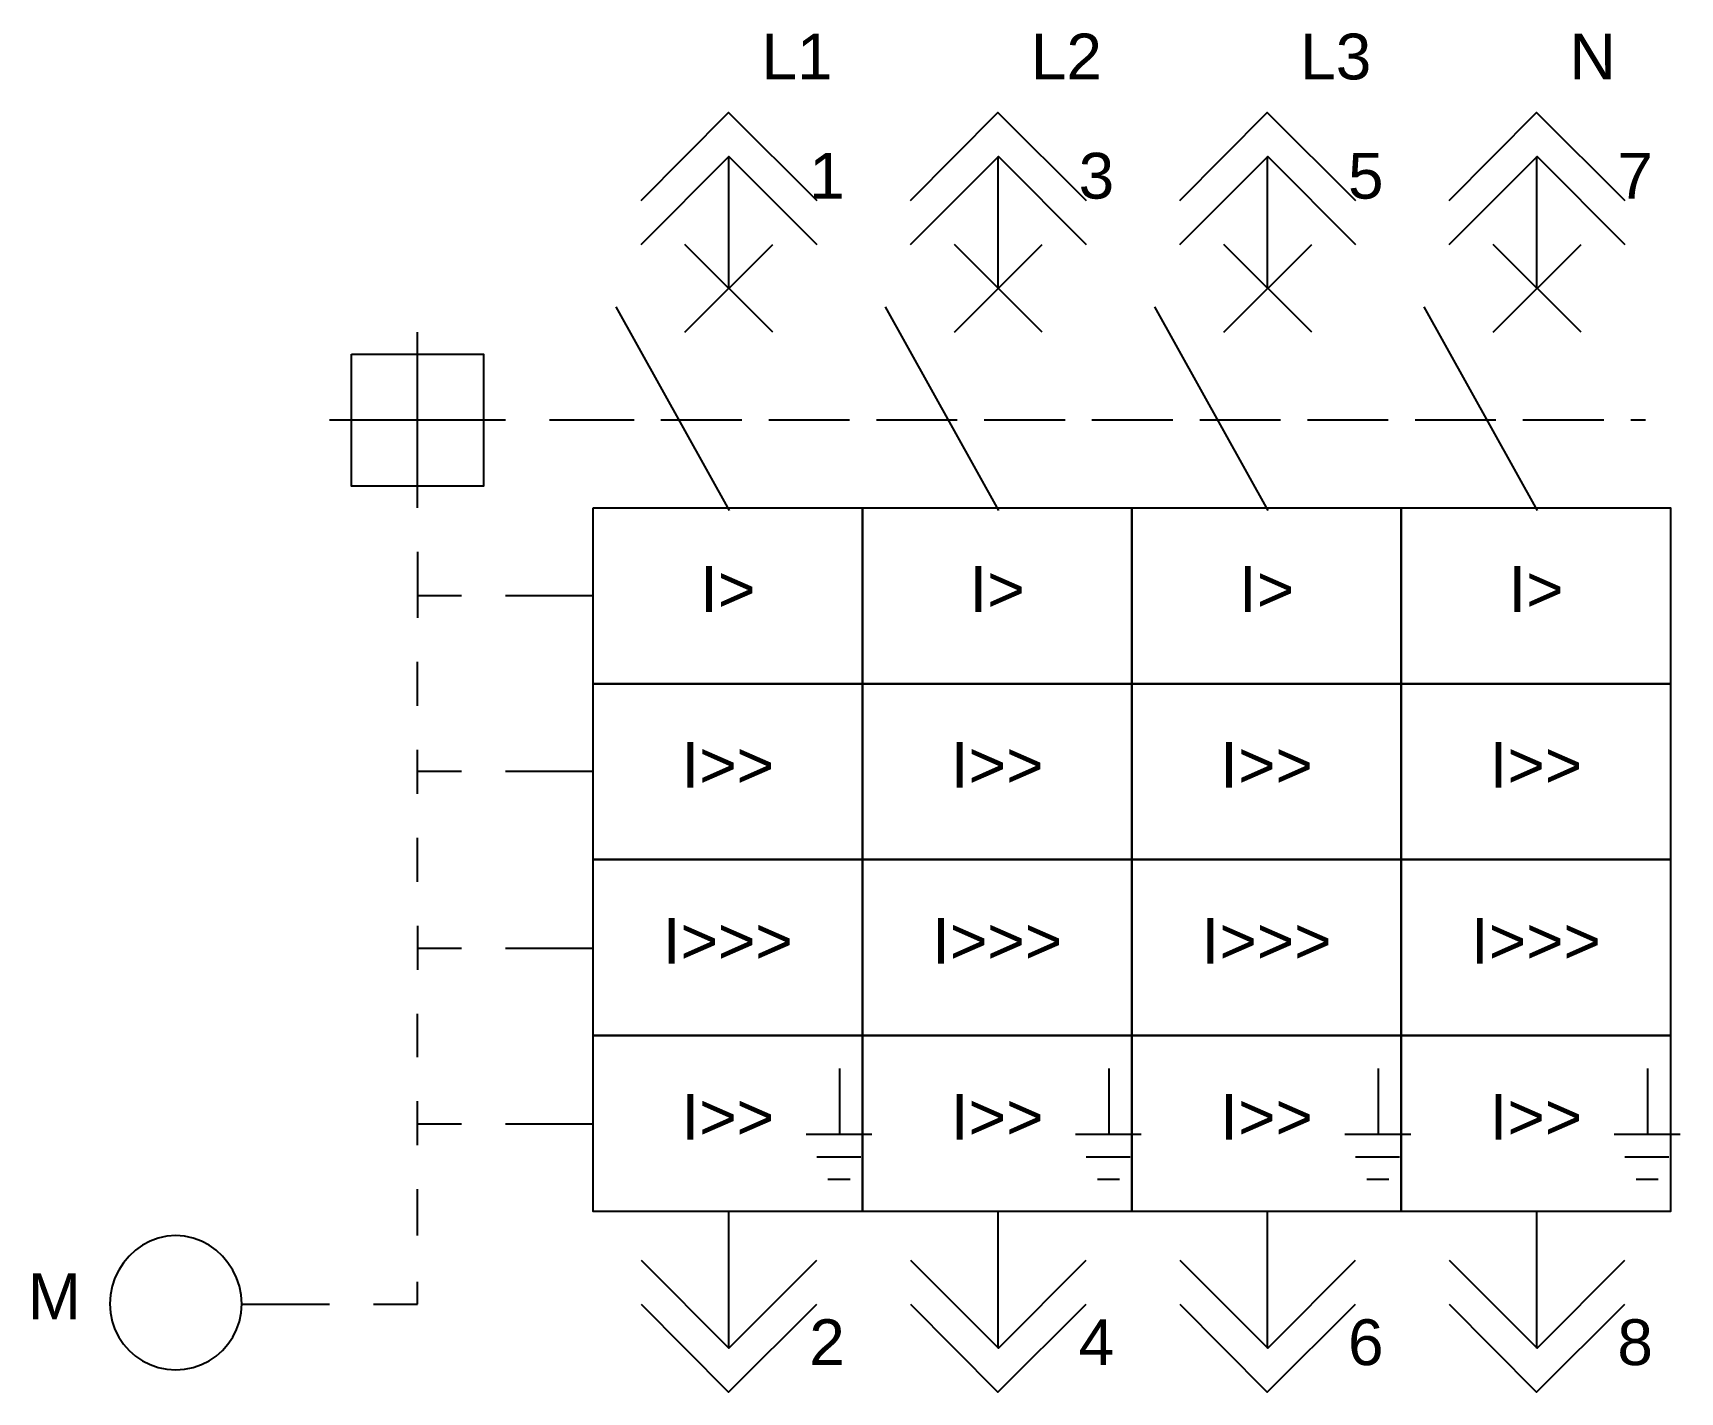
# Model space of a CAD drawing. Header units: millimetres. Extents: x -25.8 to 35.3, y -47.5 to 3.
import ezdxf
from ezdxf.enums import TextEntityAlignment as Align

# ---------------------------------------------------------------- set-up
doc = ezdxf.new("R2010")
doc.units = ezdxf.units.MM
doc.linetypes.add('SVG_3_1', pattern=[4, 3, -1])
doc.layers.get('0').update_dxf_attribs({"linetype": 'CONTINUOUS'})
doc.styles.add('ARIAL', font='arial.ttf')

# ---------------------------------------------------------------- blocks, each defined once
blk = doc.blocks.new('291_E_LV_MLD_IEC60617_mccb_motorized_drawout_4p')
at = {"true_color": 0x0000ff}
for p, q in [((0, -1.632), (0, -6.529)), ((10, -1.632), (10, -6.529)), ((20, -1.632), (20, -6.529)), ((30, -1.632), (30, -6.529)), ((1.652, -8.162), (-1.613, -4.897)), ((-1.613, -8.162), (1.652, -4.897)), ((11.652, -8.162), (8.387, -4.897)), ((8.387, -8.162), (11.652, -4.897)), ((21.652, -8.162), (18.387, -4.897)), ((18.387, -8.162), (21.652, -4.897)), ((31.652, -8.162), (28.387, -4.897)), ((28.387, -8.162), (31.652, -4.897)), ((0.034, -14.779), (-4.172, -7.221)), ((10.034, -14.779), (5.828, -7.221)), ((20.034, -14.779), (15.828, -7.221)), ((30.034, -14.779), (25.828, -7.221)), ((-11.554, -8.162), (-11.554, -14.676)), ((-14.804, -11.412), (-8.275, -11.412)), ((-6.642, -11.412), (-5.025, -11.412)), ((-11.54, -17.931), (-9.907, -17.931)), ((-8.275, -17.931), (-5.025, -17.931)), ((-11.554, -20.397), (-11.554, -22.029)), ((-11.554, -23.662), (-11.554, -25.294)), ((-11.54, -24.451), (-9.907, -24.451)), ((-8.275, -24.451), (-5.025, -24.451)), ((-11.554, -26.926), (-11.554, -28.559)), ((-11.54, -31.02), (-9.907, -31.02)), ((-8.275, -31.02), (-5.025, -31.02)), ((-11.554, -33.456), (-11.554, -35.074)), ((4.118, -35.485), (4.118, -37.941)), ((14.118, -35.485), (14.118, -37.941)), ((24.118, -35.485), (24.118, -37.941)), ((34.118, -35.485), (34.118, -37.941)), ((-11.554, -36.706), (-11.554, -38.338)), ((-11.54, -37.539), (-9.907, -37.539)), ((-8.275, -37.539), (-5.025, -37.539)), ((2.887, -37.931), (5.328, -37.931)), ((12.887, -37.931), (15.328, -37.931)), ((22.887, -37.931), (25.328, -37.931)), ((32.887, -37.931), (35.328, -37.931)), ((3.284, -38.765), (4.917, -38.765)), ((13.284, -38.765), (14.917, -38.765)), ((23.284, -38.765), (24.917, -38.765)), ((33.284, -38.765), (34.917, -38.765)), ((3.696, -39.598), (4.52, -39.598)), ((13.696, -39.598), (14.52, -39.598)), ((23.696, -39.598), (24.52, -39.598)), ((33.696, -39.598), (34.52, -39.598)), ((-11.554, -39.971), (-11.554, -41.69)), ((0, -40.794), (0, -45.868)), ((10, -40.794), (10, -45.868)), ((20, -40.794), (20, -45.868)), ((30, -40.794), (30, -45.868)), ((-11.554, -43.412), (-11.554, -44.235)), ((-18.069, -44.235), (-14.804, -44.235)), ((-13.172, -44.235), (-11.54, -44.235))]:
    blk.add_line(p, q, dxfattribs=at)
at = {"linetype": 'SVG_3_1', "true_color": 0x0000ff}
blk.add_line((-6.505, -11.412), (34.049, -11.412), dxfattribs=at)
at = {"true_color": 0x0000ff}
for points in [[(-3.245, -3.265), (0, 0), (3.284, -3.265)], [(6.755, -3.265), (10, 0), (13.284, -3.265)], [(16.755, -3.265), (20, 0), (23.284, -3.265)], [(26.755, -3.265), (30, 0), (33.284, -3.265)], [(-3.245, -4.897), (0.02, -1.632), (3.284, -4.897)], [(6.755, -4.897), (10.02, -1.632), (13.284, -4.897)], [(16.755, -4.897), (20.02, -1.632), (23.284, -4.897)], [(26.755, -4.897), (30.02, -1.632), (33.284, -4.897)], [(-11.54, -16.309), (-11.54, -17.941), (-11.54, -18.765)], [(-11.54, -30.191), (-11.54, -31), (-11.54, -31.824)], [(-3.245, -42.603), (0.02, -45.868), (3.284, -42.603)], [(6.755, -42.603), (10.02, -45.868), (13.284, -42.603)], [(16.755, -42.603), (20.02, -45.868), (23.284, -42.603)], [(26.755, -42.603), (30.02, -45.868), (33.284, -42.603)], [(-3.245, -44.235), (0, -47.5), (3.284, -44.235)], [(6.755, -44.235), (10, -47.5), (13.284, -44.235)], [(16.755, -44.235), (20, -47.5), (23.284, -44.235)], [(26.755, -44.235), (30, -47.5), (33.284, -44.235)]]:
    blk.add_lwpolyline(points, dxfattribs=at)
for points in [[(-13.995, -8.971), (-9.098, -8.971), (-9.098, -13.868), (-13.995, -13.868)], [(-5.025, -14.676), (4.975, -14.676), (4.975, -21.205), (-5.025, -21.205)], [(4.975, -14.676), (14.975, -14.676), (14.975, -21.205), (4.975, -21.205)], [(14.975, -14.676), (24.975, -14.676), (24.975, -21.205), (14.975, -21.205)], [(24.975, -14.676), (34.975, -14.676), (34.975, -21.205), (24.975, -21.205)], [(-5.025, -21.206), (4.975, -21.206), (4.975, -27.735), (-5.025, -27.735)], [(4.975, -21.206), (14.975, -21.206), (14.975, -27.735), (4.975, -27.735)], [(14.975, -21.206), (24.975, -21.206), (24.975, -27.735), (14.975, -27.735)], [(24.975, -21.206), (34.975, -21.206), (34.975, -27.735), (24.975, -27.735)], [(-5.025, -27.735), (4.975, -27.735), (4.975, -34.264), (-5.025, -34.264)], [(4.975, -27.735), (14.975, -27.735), (14.975, -34.264), (4.975, -34.264)], [(14.975, -27.735), (24.975, -27.735), (24.975, -34.264), (14.975, -34.264)], [(24.975, -27.735), (34.975, -27.735), (34.975, -34.264), (24.975, -34.264)], [(-5.025, -34.265), (4.975, -34.265), (4.975, -40.794), (-5.025, -40.794)], [(4.975, -34.265), (14.975, -34.265), (14.975, -40.794), (4.975, -40.794)], [(14.975, -34.265), (24.975, -34.265), (24.975, -40.794), (14.975, -40.794)], [(24.975, -34.265), (34.975, -34.265), (34.975, -40.794), (24.975, -40.794)], [(-18.069, -44.23), (-18.091, -43.896), (-18.157, -43.572), (-18.262, -43.262), (-18.404, -42.97), (-18.58, -42.699), (-18.787, -42.453), (-19.023, -42.234), (-19.283, -42.048), (-19.566, -41.897), (-19.869, -41.784), (-20.188, -41.714), (-20.52, -41.69), (-20.851, -41.714), (-21.169, -41.784), (-21.471, -41.897), (-21.753, -42.048), (-22.013, -42.234), (-22.249, -42.453), (-22.455, -42.699), (-22.631, -42.97), (-22.773, -43.262), (-22.878, -43.572), (-22.944, -43.896), (-22.966, -44.23), (-22.944, -44.561), (-22.878, -44.879), (-22.773, -45.181), (-22.631, -45.463), (-22.455, -45.723), (-22.249, -45.959), (-22.013, -46.165), (-21.753, -46.341), (-21.471, -46.483), (-21.169, -46.588), (-20.851, -46.654), (-20.52, -46.676), (-20.188, -46.654), (-19.869, -46.588), (-19.566, -46.483), (-19.283, -46.341), (-19.023, -46.165), (-18.787, -45.959), (-18.58, -45.723), (-18.404, -45.463), (-18.262, -45.181), (-18.157, -44.879), (-18.091, -44.561), (-18.069, -44.23)]]:
    blk.add_lwpolyline(points, close=True, dxfattribs=at)
at = {"true_color": 0x0000ff, "style": 'ARIAL'}
for s, p in [('L1', (1.225, 1.225)), ('L2', (11.225, 1.225)), ('L3', (21.225, 1.225)), ('N', (31.225, 1.225)), ('1', (3, -3.2)), ('3', (13, -3.2)), ('5', (23, -3.2)), ('7', (33, -3.2)), ('2', (3, -46.5)), ('4', (13, -46.5)), ('6', (23, -46.5)), ('8', (33, -46.5))]:
    blk.add_text(s, height=1.7, dxfattribs=at).set_placement(p)
for s, p in [('I>', (-0.025, -18.541)), ('I>', (9.975, -18.541)), ('I>', (19.975, -18.541)), ('I>', (29.975, -18.541)), ('I>>', (-0.025, -25.071)), ('I>>', (9.975, -25.071)), ('I>>', (19.975, -25.071)), ('I>>', (29.975, -25.071)), ('I>>>', (-0.025, -31.599)), ('I>>>', (9.975, -31.599)), ('I>>>', (19.975, -31.599)), ('I>>>', (29.975, -31.599)), ('I>>', (-0.025, -38.13)), ('I>>', (9.975, -38.13)), ('I>>', (19.975, -38.13)), ('I>>', (29.975, -38.13)), ('M', (-25.025, -44.795))]:
    blk.add_text(s, height=1.7, dxfattribs=at).set_placement(p, align=Align.CENTER)
blk.add_attdef('TAG', text='', height=2.5, dxfattribs=at).set_placement((-24.966, -2.2), align=Align.RIGHT)
at = {"color": 7, "style": 'ARIAL'}
for tag, p in [('RATED_CURRENT', (-24.966, -9)), ('BREAKING_CAPACITY', (-24.966, -12)), ('TRIP_UNIT', (-24.966, -15)), ('MANUFACTURER', (-24.966, -18))]:
    blk.add_attdef(tag, text='', height=1.7, dxfattribs=at).set_placement(p, align=Align.RIGHT)

msp = doc.modelspace()

# ---------------------------------------------------------------- block references
msp.add_blockref('291_E_LV_MLD_IEC60617_mccb_motorized_drawout_4p', (0, 0))

doc.saveas('drawing.dxf')
